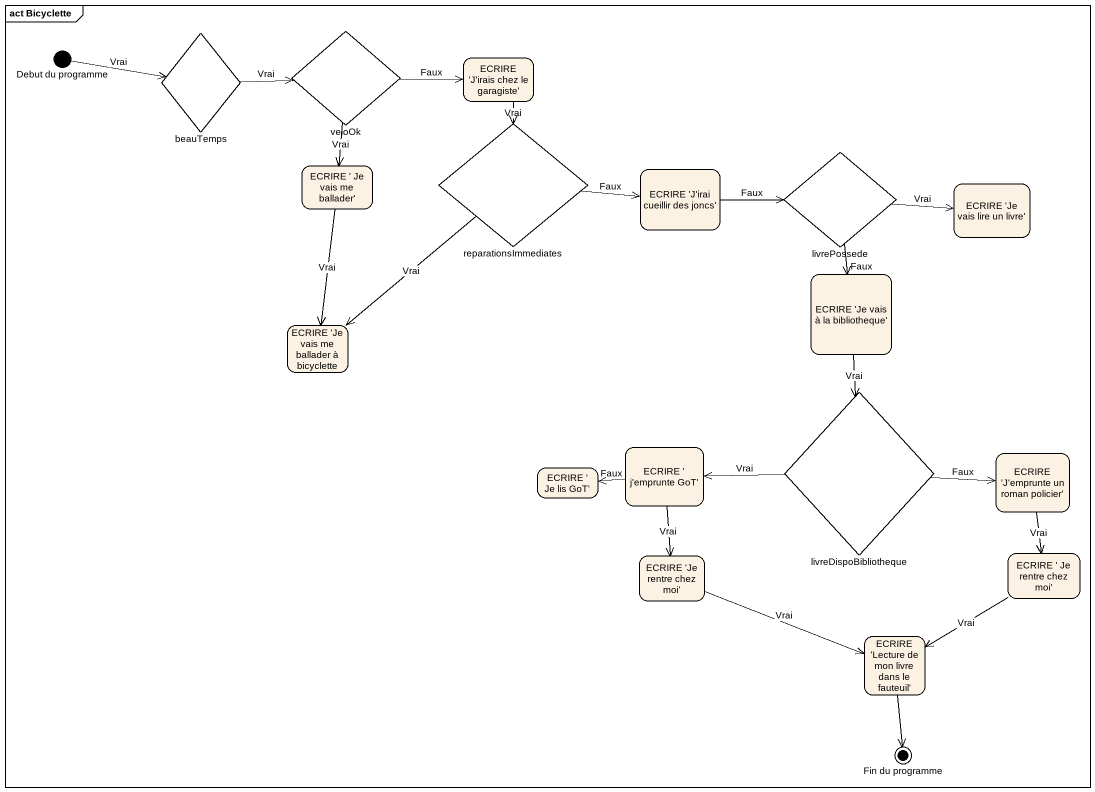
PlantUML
@startuml
mainframe act Bicyclette
hide empty description
state beauTemps <<choice>>
state veloOk <<choice>>
state "Debut du programme" as Debut_du_programme <<start>>
state "ECRIRE 'J'irais chez le garagiste'" as ECRIRE_J_irais_chez_le
state reparationsImmediates <<choice>>
state livrePossede <<choice>>
state "ECRIRE ' Je vais me ballader'" as ECRIRE_Je_vais_me_ballader
state "ECRIRE 'J'irai cueillir des joncs'" as ECRIRE_J_irai_cueillir_des
state "ECRIRE 'Je vais lire un livre'" as ECRIRE_Je_vais_lire_un_livre
state "ECRIRE 'Je vais à la bibliotheque'" as ECRIRE_Je_vais_à_la
state "ECRIRE 'Je vais me ballader à bicyclette" as ECRIRE_Je_vais_me_ballader_2
state livreDispoBibliotheque <<choice>>
state "ECRIRE ' Je lis GoT'" as ECRIRE_Je_lis_GoT
state "ECRIRE ' j'emprunte GoT'" as ECRIRE_j_emprunte_GoT
state "ECRIRE 'J'emprunte un roman policier'" as ECRIRE_J_emprunte_un_roman
state "ECRIRE 'Je rentre chez moi'" as ECRIRE_Je_rentre_chez_moi
state "ECRIRE ' Je rentre chez moi'" as ECRIRE_Je_rentre_chez_moi_2
state "ECRIRE 'Lecture de mon livre dans le fauteuil'" as ECRIRE_Lecture_de_mon_livre
state "Fin du programme" as Fin_du_programme <<end>>
beauTemps -right-> veloOk : Vrai
veloOk -right-> ECRIRE_J_irais_chez_le : Faux
veloOk --> ECRIRE_Je_vais_me_ballader : Vrai
Debut_du_programme -right-> beauTemps : Vrai
ECRIRE_J_irais_chez_le --> reparationsImmediates : Vrai
reparationsImmediates -right-> ECRIRE_J_irai_cueillir_des : Faux
reparationsImmediates --> ECRIRE_Je_vais_me_ballader_2 : Vrai
livrePossede -right-> ECRIRE_Je_vais_lire_un_livre : Vrai
livrePossede --> ECRIRE_Je_vais_à_la : Faux
ECRIRE_Je_vais_me_ballader --> ECRIRE_Je_vais_me_ballader_2 : Vrai
ECRIRE_J_irai_cueillir_des -right-> livrePossede : Faux
ECRIRE_Je_vais_à_la --> livreDispoBibliotheque : Vrai
livreDispoBibliotheque -left-> ECRIRE_j_emprunte_GoT : Vrai
livreDispoBibliotheque -right-> ECRIRE_J_emprunte_un_roman : Faux
ECRIRE_j_emprunte_GoT -left-> ECRIRE_Je_lis_GoT : Faux
ECRIRE_j_emprunte_GoT --> ECRIRE_Je_rentre_chez_moi : Vrai
ECRIRE_J_emprunte_un_roman --> ECRIRE_Je_rentre_chez_moi_2 : Vrai
ECRIRE_Je_rentre_chez_moi -right-> ECRIRE_Lecture_de_mon_livre : Vrai
ECRIRE_Je_rentre_chez_moi_2 --> ECRIRE_Lecture_de_mon_livre : Vrai
ECRIRE_Lecture_de_mon_livre --> Fin_du_programme
@enduml
